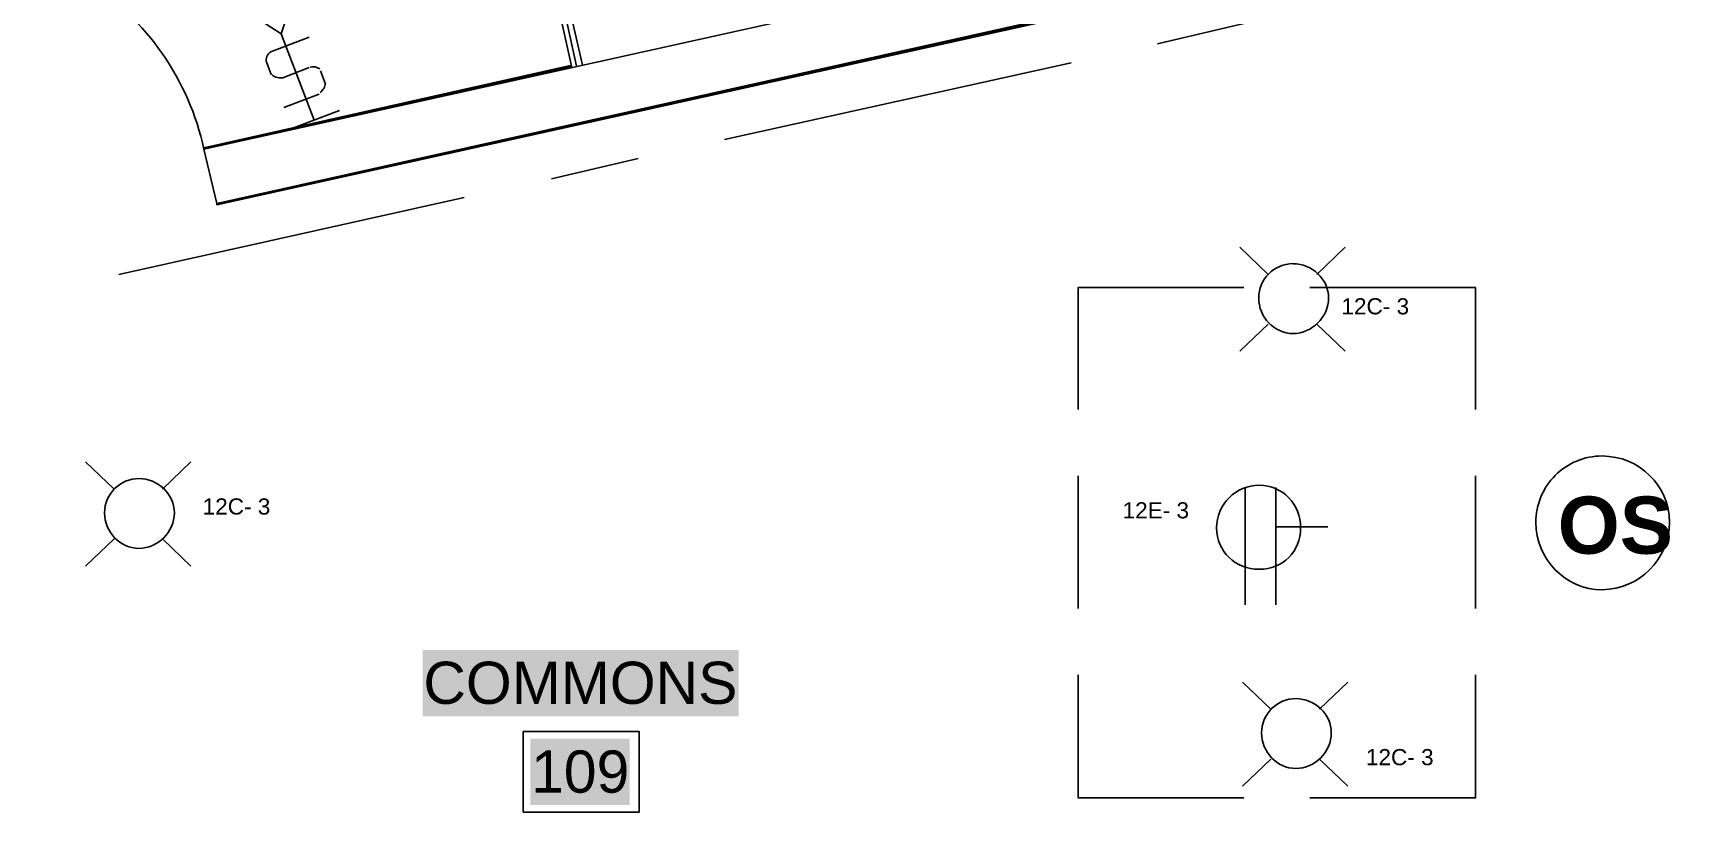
# Model space of a CAD drawing. Header units: inches. Extents: x 14.2 to 49.7, y 0.3 to 22.9.
# Drawn here: x 35.422 to 37.741, y 9.507 to 10.604 of the extents above; entities that cross this region are included whole.
import ezdxf

# ---------------------------------------------------------------- set-up
doc = ezdxf.new("R2010")
doc.units = ezdxf.units.IN
doc.header["$MEASUREMENT"] = 0
for name, color, linetype in [('PDF2_Geometry', 7, 'Continuous'), ('PDF2_Text', 7, 'Continuous'), ('PDF_Text', 7, 'Continuous')]:
    doc.layers.add(name, color=color, linetype=linetype)
doc.layers.add('PDF_Geometry', color=7, linetype='Continuous', true_color=0x777777)
doc.layers.add('PDF_Solid Fills', color=7, linetype='Continuous', true_color=0xffffff)
doc.styles.add('PDF Arial', font='arial.ttf')
doc.styles.add('PDF ArialRoundedMT Bold', font='arialbd.ttf')

msp = doc.modelspace()

# ---------------------------------------------------------------- linework, layer by layer
at = {"layer": 'PDF2_Geometry', "lineweight": 25}
msp.add_lwpolyline([(35.7887, 10.6551), (35.7715, 10.6022), (35.7264, 10.6314)], close=True, dxfattribs=at)
for points in [[(35.7715, 10.6022), (35.8178, 10.4807)], [(35.7593, 10.5779), (35.8107, 10.5975)], [(35.7504, 10.5638), (35.7575, 10.5451)], [(35.7736, 10.5405), (35.8109, 10.5548)], [(35.8341, 10.5315), (35.827, 10.5502)], [(35.7754, 10.4984), (35.8252, 10.5174)], [(35.7804, 10.4665), (35.8536, 10.4944)], [(37.122, 10.3021), (37.162, 10.2637)], [(37.2703, 10.3021), (37.2303, 10.2637)], [(37.122, 10.1554), (37.162, 10.1937)], [(37.2703, 10.1554), (37.2303, 10.1937)], [(35.496, 9.9996), (35.536, 9.9613)], [(35.6444, 9.9996), (35.6044, 9.9613)], [(37.1293, 9.7985), (37.1293, 9.9635)], [(37.1726, 9.7985), (37.1726, 9.9635)], [(37.2459, 9.9085), (37.1726, 9.9085)], [(35.496, 9.8529), (35.536, 9.8913)], [(35.6444, 9.8529), (35.6044, 9.8913)], [(37.1259, 9.6898), (37.1659, 9.6514)], [(37.2743, 9.6898), (37.2343, 9.6514)], [(37.1259, 9.5431), (37.1659, 9.5814)], [(37.2743, 9.5431), (37.2343, 9.5814)]]:
    msp.add_lwpolyline(points, dxfattribs=at)
for centre, radius, start, end in [((37.197, 10.2304), 0.0484, 90.0411, 179.9589), ((37.6323, 9.9148), 0.0932, 89.9056, 180.0944), ((35.5711, 9.9279), 0.0484, 90.0411, 179.9589), ((37.149, 9.9071), 0.0597, 89.7603, 180.2397), ((37.6314, 9.9157), 0.096, 270.6194, 359.3806), ((37.201, 9.6181), 0.0484, 90.0411, 179.9589)]:
    msp.add_arc(centre, radius, start, end, dxfattribs=at)
for points in [[(35.7504, 10.5638), (35.7496, 10.5706), (35.7531, 10.5755), (35.7593, 10.5779)], [(35.8125, 10.5554), (35.8172, 10.5572), (35.8215, 10.5552), (35.8258, 10.5533)], [(35.7736, 10.5405), (35.7667, 10.5397), (35.7609, 10.5411), (35.757, 10.5467)], [(35.8335, 10.5331), (35.8337, 10.5278), (35.8302, 10.5229), (35.8262, 10.5196)], [(37.197, 10.2787), (37.2237, 10.2787), (37.247, 10.2571), (37.247, 10.2304)], [(37.197, 10.1804), (37.1703, 10.1804), (37.1487, 10.2037), (37.1487, 10.2304)], [(37.247, 10.2304), (37.247, 10.2037), (37.2237, 10.1804), (37.197, 10.1804)], [(37.6325, 10.008), (37.6841, 10.008), (37.7275, 9.9663), (37.7275, 9.9146)], [(35.571, 9.9763), (35.5977, 9.9763), (35.621, 9.9546), (35.621, 9.9279)], [(37.1493, 9.9668), (37.1826, 9.9668), (37.2076, 9.9401), (37.2076, 9.9068)], [(35.571, 9.8779), (35.5444, 9.8779), (35.5227, 9.9013), (35.5227, 9.9279)], [(35.621, 9.9279), (35.621, 9.9013), (35.5977, 9.8779), (35.571, 9.8779)], [(37.1493, 9.8485), (37.1159, 9.8485), (37.0893, 9.8735), (37.0893, 9.9068)], [(37.2076, 9.9068), (37.2076, 9.8735), (37.1826, 9.8485), (37.1493, 9.8485)], [(37.6325, 9.8196), (37.5808, 9.8196), (37.5392, 9.863), (37.5392, 9.9146)], [(37.2009, 9.6664), (37.2276, 9.6664), (37.2509, 9.6448), (37.2509, 9.6181)], [(37.2009, 9.5681), (37.1743, 9.5681), (37.1526, 9.5914), (37.1526, 9.6181)], [(37.2509, 9.6181), (37.2509, 9.5914), (37.2276, 9.5681), (37.2009, 9.5681)]]:
    msp.add_open_spline(points, degree=3, dxfattribs=at)
at = {"layer": 'PDF_Geometry', "lineweight": 25}
for points in [[(37.9158, 10.86), (37.2458, 10.7117), (37.2058, 10.7033), (35.6809, 10.3634), (35.6626, 10.44), (37.1892, 10.7783), (37.1942, 10.78), (36.7858, 12.6133), (36.7292, 12.8733)], [(37.6241, 10.7933), (37.2458, 10.7083), (37.2458, 10.71), (35.6809, 10.3617), (37.2458, 10.7083), (37.2458, 10.71), (35.6809, 10.3617), (35.6809, 10.3634), (37.2458, 10.7117), (37.6241, 10.795), (37.2458, 10.71), (37.6241, 10.795)], [(36.2959, 10.765), (36.1492, 10.7333), (36.1509, 10.725), (36.1492, 10.7333), (36.3159, 10.77), (36.3175, 10.7633), (36.1509, 10.725), (36.1509, 10.7217), (36.1442, 10.72), (36.1809, 10.555), (35.6626, 10.44), (35.6626, 10.4417), (36.1809, 10.5567), (35.6626, 10.4417), (36.1809, 10.5584)], [(36.1959, 10.5584), (36.1575, 10.7267), (36.1509, 10.725), (36.1875, 10.5567)], [(37.0058, 10.5884), (37.1275, 10.6167)], [(36.3959, 10.4534), (36.8842, 10.5617)], [(35.6626, 10.4417), (35.6626, 10.4417)], [(36.1525, 10.3984), (36.2742, 10.4267)], [(35.5426, 10.2634), (36.0292, 10.3717)], [(35.6809, 10.3617), (35.6809, 10.3617)]]:
    msp.add_lwpolyline(points, dxfattribs=at)
at = {"layer": 'PDF_Geometry', "color": 8, "lineweight": 25, "true_color": 0x7f7f7f}
for points in [[(36.8942, 10.0734), (36.8942, 10.245), (37.1275, 10.245)], [(37.2208, 10.245), (37.4542, 10.245), (37.4542, 10.0734)], [(36.8942, 9.7934), (36.8942, 9.98)], [(37.4542, 9.7934), (37.4542, 9.98)], [(37.1275, 9.5267), (36.8942, 9.5267), (36.8942, 9.7001)], [(37.4542, 9.7001), (37.4542, 9.5267), (37.2208, 9.5267)]]:
    msp.add_lwpolyline(points, dxfattribs=at)
at = {"layer": 'PDF_Geometry', "color": 7, "lineweight": 25}
msp.add_lwpolyline([(36.1125, 9.6201), (36.2759, 9.6201), (36.2759, 9.5067), (36.1125, 9.5067)], close=True, dxfattribs=at)
at = {"layer": 'PDF_Geometry', "lineweight": 25}
msp.add_arc((35.298, 10.3612), 0.373, 12.1996, 102.7198, dxfattribs=at)
at = {"layer": 'PDF_Solid Fills', "lineweight": 25, "transparency": 33554559}
for points in [[(35.9709, 9.6417), (36.4159, 9.6417), (35.9709, 9.7351), (36.4159, 9.7351)], [(36.1225, 9.5167), (36.2625, 9.5167), (36.1225, 9.6101), (36.2625, 9.6101)]]:
    msp.add_solid(points, dxfattribs=at)

# ---------------------------------------------------------------- texts
at = {"layer": 'PDF2_Text', "lineweight": 25, "insert": (37.5698, 9.9101), "char_height": 0.08049, "attachment_point": 4, "style": 'PDF ArialRoundedMT Bold'}
msp.add_mtext('OS', dxfattribs=at)
at = {"layer": 'PDF_Text', "lineweight": 25, "attachment_point": 4, "style": 'PDF Arial'}
for s, insert, char_height in [('12C- 3', (37.2651, 10.2186), 0.02276), ('12C- 3', (35.6608, 9.9368), 0.02276), ('12E- 3', (36.9568, 9.9314), 0.02276), ('COMMONS', (35.9718, 9.6883), 0.05939), ('109', (36.1235, 9.5633), 0.05939), ('12C- 3', (37.2996, 9.5839), 0.02276)]:
    msp.add_mtext(s, dxfattribs=dict(at, insert=insert, char_height=char_height))

doc.saveas('drawing.dxf')
